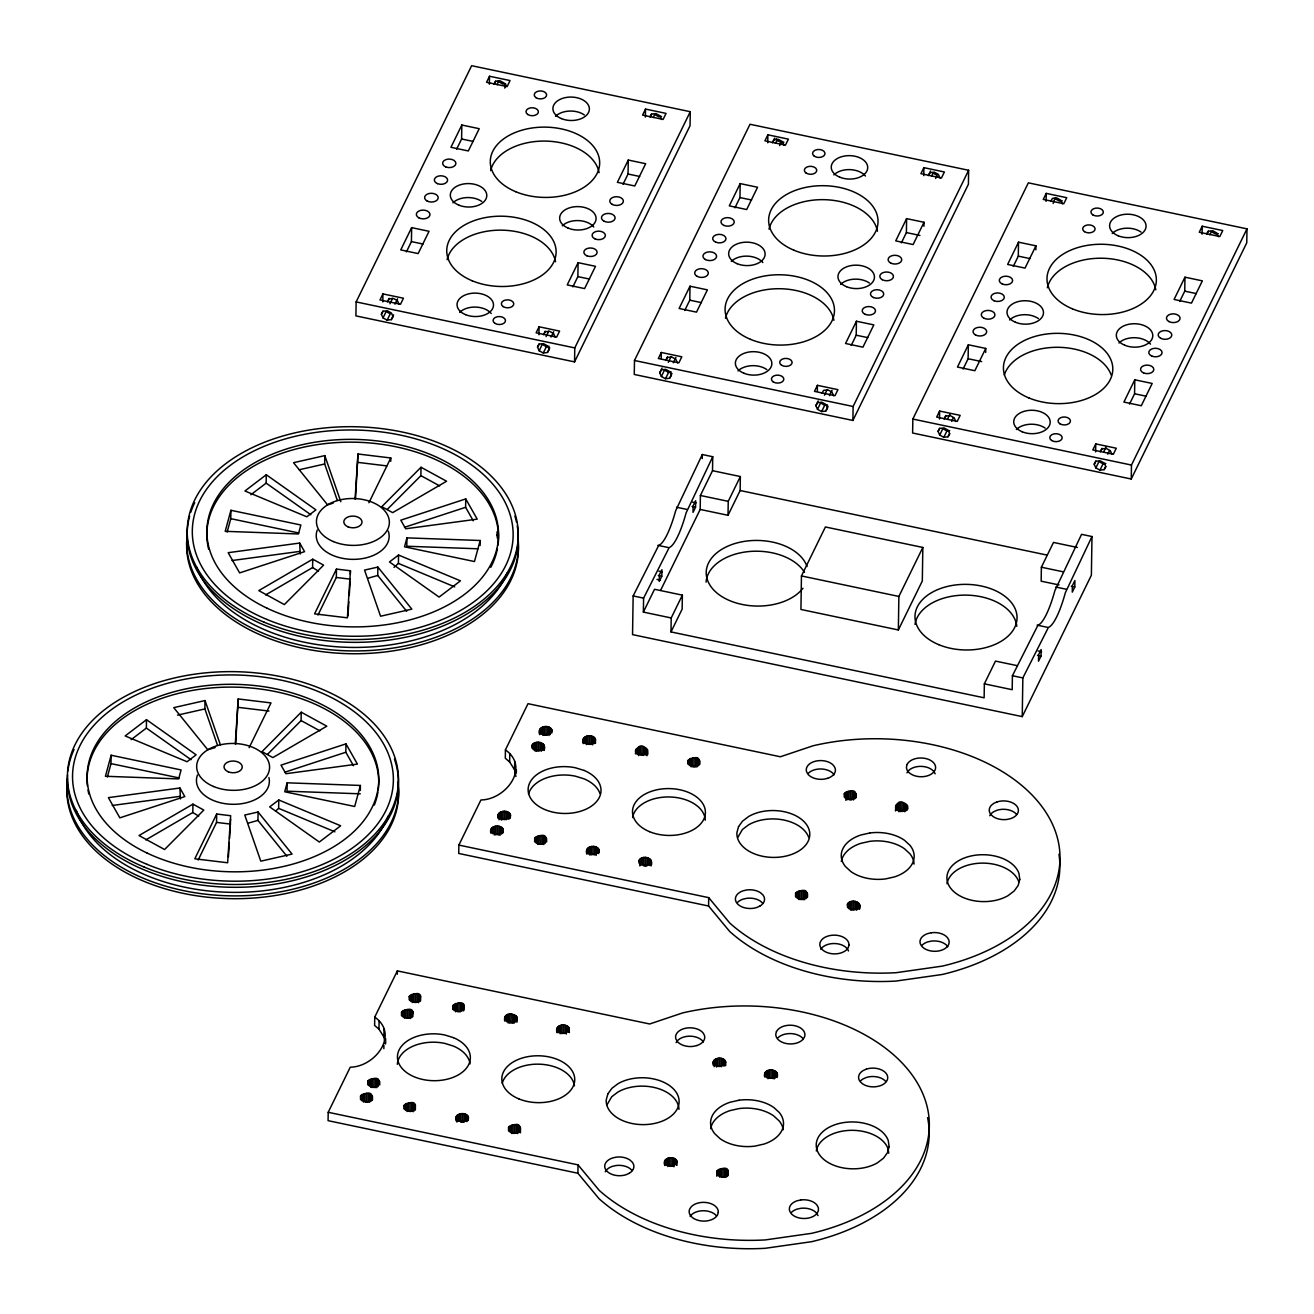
<?xml version="1.0" encoding="UTF-8"?>
<svg xmlns="http://www.w3.org/2000/svg" width="1314" height="1314" viewBox="0 0 1314 1314"><rect width="100%" height="100%" fill="white"/><g stroke="black" fill="none" stroke-linecap="round" stroke-linejoin="round"><path stroke-width="1.5" d="M107.354 777.001L111 763.615L111.132 755.238L181.086 769.955L178.655 778.906L105.416 776.278L111.132 755.238M131.121 739.683L146.363 728.071L146.495 719.694L196.131 754.827L187.048 761.742L125.142 735.939L146.495 719.694M180.445 798.961L179.919 788.006L108.389 797.631L119.853 817.85L184.798 796.596L179.919 788.006M198.71 816.109L192.813 812.512L192.944 804.135L139.005 835.54L164.579 849.517L203.818 810.081L192.944 804.135M217.566 745.449L204.885 708.936L205.017 700.559L173.744 707.638L207.727 749.703L215.168 747.6M198.168 860.013L216.547 822.4L216.679 814.023L230.656 815.715L227.618 862.772L194.8 858.798L216.679 814.023M227.141 532.055L230.788 518.669L230.919 510.292L300.857 525.009L298.426 533.96L225.203 531.332L230.919 510.292M229.589 838.414L230.607 819.065M235.682 744.151L238.195 698.949L271.012 702.924L249.134 747.699M286.895 856.235L257.955 820.396L258.086 812.019L244.765 815.041L260.796 861.163L292.069 854.084L258.086 812.019M250.892 494.737L266.151 483.125L266.282 474.748L315.918 509.881L306.819 516.796L244.93 490.993L266.282 474.748M275.661 811.001L278.634 808.356L278.765 799.98L340.671 825.783L319.318 842.028L269.682 806.895L278.765 799.98M360.315 790.47L360.397 785.443L287.158 782.816L287.027 791.192L360.266 793.82M300.233 554.015L299.691 543.06L228.176 552.685L239.624 572.904L304.569 551.65L299.691 543.06M267.465 754.384L301.103 720.581L301.235 712.204L326.808 726.182L272.869 757.587L261.995 751.641L301.235 712.204M318.497 571.179L312.601 567.566L312.732 559.189L258.792 590.594L284.35 604.571L323.605 565.135L312.732 559.189M337.353 500.503L324.673 463.99L324.804 455.613L293.531 462.692L327.514 504.757L333.083 503.18M317.955 615.067L336.335 577.454L336.466 569.077L350.427 570.769L350.378 574.119M328.204 1112.285L578.029 1164.861L599.102 1190.254A182.301 117.176 0.9 0 0 765.306 1239.923L811.625 1233.337A182.301 117.176 0.9 0 0 917.501 1083.196A182.301 117.176 0.9 0 0 682.459 1012.963L649.691 1023.984L397.337 970.882L374.753 1017.069C399.883 1034.89 374.769 1066.984 350.263 1067.182L328.204 1112.285L328.073 1120.661L577.897 1173.238L598.97 1198.631A182.301 117.176 0.9 0 0 765.175 1248.3L811.494 1241.714A182.301 117.176 0.9 0 0 927.585 1117.672M353.466 765.717L345.828 752.249L345.96 743.872L281.015 765.126L285.894 773.716L357.424 764.091L345.96 743.872M356.143 301.924L355.913 315.886L574.547 361.892L690.064 125.668L690.277 111.706L471.644 65.7L356.143 301.924L574.776 347.914L690.277 111.706M355.47 499.205L357.983 454.003L390.8 457.978L390.751 461.329M360.496 1099.375L360.545 1096.024C381.076 1084.001 368.676 1114.305 360.545 1096.024M361.136 1100.114L361.219 1095.088M362.155 1101.001L362.253 1094.299M363.452 1102.101L363.584 1093.724M365.095 1093.379L364.964 1101.756L368.183 1101.871L368.314 1093.494M366.573 1101.674L366.705 1093.297M367.723 1084.576L367.772 1081.225C388.32 1069.202 375.919 1099.489 367.772 1081.225M368.38 1085.315L368.462 1080.289M369.398 1086.202L369.497 1079.5M406.683 611.289L377.742 575.466L377.874 567.073L364.553 570.095L380.567 616.217L411.857 609.138L377.874 567.073M369.645 1102.315L369.776 1093.938M382.801 301.892L382.932 293.909L403.464 298.229L400.507 304.257L379.992 299.937L382.932 293.909M370.827 1078.909L370.696 1087.286L376.888 1087.516L377.019 1079.139M370.909 1101.313L371.008 1094.611M371.862 1100.508L371.944 1095.482M372.207 1086.941L372.338 1078.564M372.453 1099.802L372.503 1096.451M373.817 1086.875L373.948 1078.498M374.753 1017.069L374.621 1025.446L378.974 1029.174L383.918 1037.025L385.232 1043.727M375.41 1087.056L375.541 1078.679M378.153 1086.514L378.251 1079.812M378.974 1029.174L379.105 1020.797M379.138 1084.017L379.188 1080.666M379.697 1085.003L379.746 1081.652M383.852 1048.687L383.902 1045.336M383.918 1037.025L384.049 1028.648M385.593 1043.71L385.659 1038.684M393.97 567.369L398.421 563.41L398.553 555.034L460.458 580.837L439.09 597.082L389.47 561.949L398.553 555.034M397.288 974.232L397.337 970.882M406.404 251.877L411.43 241.595L411.643 227.634L429.037 231.297L418.148 253.569L400.754 249.906L411.643 227.634M480.103 545.524L480.185 540.497L406.946 537.869L406.814 546.246L478.017 548.792M401.476 1015.541L401.542 1012.191C422.073 1000.168 409.672 1030.472 401.542 1012.191M402.133 1016.28L402.215 1011.254M403.152 1017.167L403.25 1010.466M404.449 1018.268L404.581 1009.875M403.956 1108.802L404.022 1105.452C424.553 1093.429 412.153 1123.716 404.022 1105.452M404.613 1109.542L404.696 1104.516M405.96 1017.923L406.092 1009.546M405.632 1110.429L405.73 1103.727M407.57 1017.841L407.701 1009.464M406.929 1111.513L407.061 1103.136M409.18 999.806L409.229 996.455C429.777 984.432 417.376 1014.72 409.229 996.455M409.163 1018.038L409.311 1009.661M409.837 1000.545L409.919 995.519M408.44 1111.184L408.572 1102.791M410.641 1018.481L410.773 1010.105M410.855 1001.432L410.954 994.731M410.05 1111.102L410.182 1102.725M411.906 1017.479L412.005 1010.778M412.153 1002.516L412.284 994.14M387.252 509.438L420.891 475.652L421.022 467.258L446.579 481.236L392.656 512.641L381.766 506.695L421.022 467.258M412.859 1016.675L412.941 1011.649M411.643 1111.299L411.775 1102.906M413.664 1002.171L413.795 993.795M413.122 1111.743L413.253 1103.366M415.273 1002.089L415.405 993.713M414.386 1110.741L414.485 1104.039M415.339 1109.936L415.421 1104.91M416.867 1002.286L416.998 993.91M418.345 1002.746L418.476 994.37M419.609 1001.744L419.708 995.043M420.562 1000.923L420.644 995.897M456.582 149.27L461.608 138.988L461.822 125.027L479.216 128.69L468.326 150.962L450.932 147.299L461.822 125.027M452.706 1009.119L452.772 1005.768C473.303 993.745 460.902 1024.033 452.772 1005.768M453.363 1009.858L453.445 1004.832M454.381 1010.745L454.48 1004.044M455.679 1011.829L455.81 1003.453M458.865 845.083L708.706 897.643L729.779 923.052A182.301 117.176 0.9 0 0 895.984 972.705L942.302 966.119A182.301 117.176 0.9 0 0 1048.178 815.994A182.301 117.176 0.9 0 0 813.12 745.761L780.368 756.765L528.014 703.68L505.43 749.867C530.56 767.688 505.447 799.766 480.924 799.963L458.865 845.083L458.734 853.459L708.574 906.019L729.648 931.429A182.301 117.176 0.9 0 0 895.852 981.082L942.171 974.495A182.301 117.176 0.9 0 0 1058.953 854.248M457.19 1011.484L457.321 1003.108M456.057 1120.727C453.412 1112.859 467.226 1110.905 468.49 1117.82C467.094 1123.092 456.96 1122.862 456.106 1117.376M473.254 520.771L465.616 507.303L465.747 498.926L400.803 520.18L405.681 528.77L477.212 519.145L465.747 498.926M456.336 1119.692L456.385 1116.342M456.96 1122.107L457.058 1115.405M458.8 1011.402L458.931 1003.025M457.995 1121.318L458.093 1114.617M460.393 1011.599L460.524 1003.223M459.325 1120.743L459.424 1114.042M461.887 1010.384L462.002 1003.682M460.935 1113.697L460.803 1122.074L464.023 1122.189L464.154 1113.812M463.136 1011.057L463.234 1004.356M462.429 1121.992L462.561 1113.615M464.088 1010.236L464.171 1005.21M465.517 1120.957L465.616 1114.256M466.749 1121.63L466.864 1114.929M467.702 1120.826L467.784 1115.8M468.293 1120.136L468.342 1116.785M489.383 84.227L489.514 76.245L510.046 80.565L507.105 86.593L486.574 82.273L489.514 76.245M490.878 833.191C488.233 825.34 502.063 823.369 503.328 830.284C501.915 835.556 491.797 835.343 490.927 829.84M491.157 832.173L491.206 828.822M491.814 832.912L491.896 827.886M492.832 833.799L492.931 827.097M494.146 833.207L494.261 826.506M494.13 834.883L495.641 834.538L495.772 826.161M500.322 835.096L497.25 834.456L497.382 826.079M498.121 818.392C495.477 810.524 509.29 808.57 510.555 815.485C509.159 820.757 499.041 820.527 498.17 815.041M498.4 817.357L498.449 814.007M499.024 819.772L499.139 813.07M498.844 834.653L498.975 826.276M500.059 818.983L500.174 812.282M500.338 833.421L500.453 826.72M501.357 820.084L501.488 811.707M501.587 834.111L501.685 827.409M502.539 833.29L502.621 828.263M502.884 819.739L503.016 811.362M503.131 832.6L503.18 829.249M504.494 819.657L504.625 811.28M505.43 749.867L505.299 758.244L509.651 761.972L514.595 769.807L515.909 776.508M506.087 819.854L506.219 811.477M507.582 818.622L507.68 811.921M504.707 1021.06C502.293 1006.245 529.099 1018.974 510.735 1021.996M505.019 1020.124L505.069 1016.773M505.676 1020.863L505.759 1015.837M508.83 819.295L508.929 812.594M509.651 761.972L509.783 753.595M506.695 1021.75L506.793 1015.049M509.783 818.491L509.865 813.465M510.358 817.784L510.407 814.434M508.124 1014.457L507.992 1022.834L514.185 1023.064L514.316 1014.687M509.504 1022.489L509.635 1014.112M508.502 1130.681L508.551 1127.33C529.099 1115.307 516.698 1145.594 508.551 1127.33M514.595 769.807L514.727 761.43M509.159 1131.42L509.241 1126.394M511.113 1022.423L511.245 1014.03M510.161 1132.307L510.275 1125.605M516.303 773.158L516.369 769.807M512.706 1022.604L512.838 1014.227M511.589 1125.014L511.458 1133.391L516.188 1133.161L516.32 1124.784M512.986 1133.046L513.117 1124.669M515.449 1022.062L515.548 1015.361M514.595 1132.964L514.727 1124.587M516.402 1021.241L516.484 1016.215M516.96 1022.226L517.043 1017.2M517.65 1133.621L517.782 1125.227M518.915 1132.619L519.03 1125.917M519.884 1131.797L519.966 1126.771M520.443 1132.783L520.508 1127.757M532.154 748.339L532.203 744.989C535.636 739.634 546.92 742.443 544.259 749.801M538.937 334.742L539.068 326.775L559.6 331.095L556.643 337.107L536.112 332.787L539.068 326.775M532.811 749.079L532.893 744.036M533.829 749.966L533.927 743.248M535.258 742.673L535.127 751.05L539.84 750.82L539.972 742.443M534.634 841.584L534.683 838.233C555.231 826.21 542.83 856.514 534.683 838.233M535.291 842.323L535.373 837.297M536.638 750.705L536.769 742.328M536.293 843.21L536.408 836.509M538.247 750.623L538.379 742.246M537.722 835.934L537.59 844.311L542.321 844.081L542.452 835.704M539.726 734.657C535.882 726.264 550.484 723.308 552.011 730.715C550.615 735.988 540.497 735.758 539.627 730.256M539.824 734.263L539.906 729.237M540.514 733.327L540.58 728.301M539.118 843.966L539.249 835.589M541.319 751.263L541.45 742.886M541.516 734.214L541.631 727.513M540.727 843.884L540.859 835.507M542.583 750.278L542.682 743.576M542.945 726.921L542.813 735.298L547.544 735.084L547.675 726.691M543.536 749.456L543.618 744.43M544.095 750.442L544.177 745.416M544.341 734.969L544.472 726.576M543.782 844.524L543.914 836.147M545.951 734.887L546.082 726.511M545.064 843.539L545.162 836.837M546.049 841.042L546.098 837.691M546.591 842.028L546.657 838.677M549.006 735.528L549.137 727.151M550.27 734.526L550.385 727.825M551.256 732.046L551.305 728.695M551.814 733.015L551.864 729.664M556.922 1032.131C554.278 1024.263 568.091 1022.308 569.356 1029.223C567.96 1034.496 557.826 1034.266 556.972 1028.78M557.169 1032.771L557.251 1027.745M557.842 1031.835L557.924 1026.809M558.861 1032.722L558.959 1026.02M560.158 1033.822L560.29 1025.446M561.801 1025.101L561.669 1033.477L563.295 1033.395L563.427 1025.019M574.547 361.892L574.776 347.914M564.889 1033.592L565.02 1025.216M572.838 286.895L577.864 276.63L578.094 262.669L595.488 266.315L584.599 288.587L567.205 284.924L578.094 262.669M566.35 1034.036L566.482 1025.659M567.648 1031.359L567.73 1026.333M568.568 1032.229L568.65 1027.203M569.307 1032.574L569.208 1028.172M583.104 742.919C580.459 735.068 594.273 733.113 595.538 740.012C594.142 745.301 584.024 745.071 583.153 739.568M583.367 743.576L583.432 738.55M584.04 742.64L584.122 737.614M577.897 1173.238L578.029 1164.861M585.058 743.527L585.157 736.826M586.34 744.611L586.471 736.234M587.999 735.889L587.867 744.266L591.07 744.381L591.201 736.004M586.717 853.509C584.073 845.658 597.903 843.687 599.168 850.601C597.755 855.874 587.637 855.66 586.783 850.158M586.98 854.166L587.062 849.14M587.654 853.229L587.736 848.203M589.477 744.2L589.608 735.824M588.672 854.116L588.771 847.415M589.97 855.2L590.101 846.824M592.532 744.841L592.68 736.464M591.481 854.856L591.612 846.479M593.813 743.839L593.912 737.138M593.09 854.773L593.222 846.397M594.766 743.034L594.848 737.992M595.488 743.363L595.406 738.977M594.684 854.971L594.815 846.594M596.162 855.43L596.293 847.037M597.443 852.753L597.525 847.727M598.379 853.607L598.461 848.581M598.97 852.917L599.02 849.567M623.017 184.288L628.043 174.023L628.273 160.045L645.667 163.708L634.777 185.98L617.383 182.317L628.273 160.045M634.481 360.479L634.268 374.457L852.901 420.447L968.418 184.239L968.632 170.278L749.998 124.272L634.481 360.479L853.115 406.486L968.632 170.278M660.597 590.38L700.181 509.438L700.395 495.477L712.517 470.691L712.746 456.73L702.3 454.529L675.659 510.752A51.049 11.3 -78.1 0 1 658.708 545.392L633.151 595.932L632.543 634.613L1022.243 716.623L1091.376 575.22L1091.983 536.539L1081.553 534.338L1054.912 590.561A51.049 11.3 -78.1 0 1 1037.961 625.201L1012.404 675.741L1012.191 689.702L984.35 683.838L984.137 697.8L670.994 631.919L671.208 617.958L682.36 595.143L654.52 589.28L643.367 612.094L671.208 617.958M635.368 753.842C640.591 731.619 659.299 764.732 635.549 751.542L635.434 750.491M645.388 117.061L645.519 109.078L666.05 113.398L663.11 119.426L642.579 115.106L645.519 109.078M635.697 752.906L635.746 749.555M636.354 753.645L636.436 748.619M637.356 754.532L637.471 747.83M638.653 755.632L638.785 747.239M640.181 755.287L640.312 746.91M639.179 863.462L639.228 860.112C643.236 854.248 654.586 858.354 651.005 865.959M643.367 612.094L643.597 598.133L669.154 547.593A51.049 11.3 -78.1 0 0 686.089 512.953L712.746 456.73M639.803 865.877L639.902 859.175M641.79 755.205L641.922 746.828M640.838 865.088L640.936 858.387M643.384 755.402L643.515 747.025M642.168 864.497L642.267 857.796M644.878 754.17L644.977 747.469M643.778 857.451L643.646 865.827L646.866 865.942L646.997 857.566M646.127 754.844L646.225 748.142M645.273 865.762L645.404 857.385M647.046 755.714L647.161 749.013M647.802 754.384L647.703 749.982M648.36 864.727L648.459 858.026M649.592 865.4L649.707 858.699M650.545 864.579L650.627 859.553M661.188 358.476L661.287 352.481L681.802 356.8L678.862 362.828L658.33 358.508L661.287 352.481M664.588 1164.861C661.944 1157.01 675.757 1155.055 677.022 1161.954C675.626 1167.226 665.508 1167.013 664.638 1161.51M664.835 1165.518L664.917 1160.492M665.525 1164.582L665.607 1159.556M666.527 1165.469L666.641 1158.767M667.824 1166.553L667.955 1158.176M669.483 1157.831L669.352 1166.208L670.961 1166.142L671.093 1157.749M672.554 1166.323L672.686 1157.946M682.36 595.143L682.147 609.105L670.994 631.919M674.016 1166.783L674.148 1158.406M675.314 1164.105L675.396 1159.079M684.758 310.449L689.784 300.167L689.998 286.206L707.392 289.868L696.502 312.141L679.108 308.478L689.998 286.206M676.25 1164.96L676.332 1159.934M676.973 1165.304L676.874 1160.919M687.863 763.894L687.912 760.543C708.46 748.504 696.059 778.808 687.912 760.543M688.52 764.633L688.602 759.607M689.538 765.52L689.636 758.819M690.967 758.227L690.836 766.604L697.028 766.818L697.159 758.441M692.347 766.259L692.478 757.882M693.956 766.177L694.088 757.8M695.549 766.374L695.681 757.997M702.234 458.602L702.3 454.529M698.292 765.832L698.391 759.131M699.245 765.011L699.327 759.985M699.836 764.321L699.886 760.97M708.574 906.019L708.706 897.643M713.288 1065.293C710.644 1057.441 724.457 1055.471 725.722 1062.385C724.326 1067.658 714.192 1067.444 713.338 1061.942M713.568 1064.274L713.617 1060.924M714.192 1066.689L714.29 1059.971M715.227 1065.9L715.325 1059.183M716.524 1066.984L716.656 1058.608M718.035 1066.639L718.167 1058.263M716.787 1176.194L716.869 1171.168C737.417 1159.129 725.016 1189.433 716.869 1171.168M717.477 1175.242L717.559 1170.216M700.181 509.438L728.022 515.302L728.235 501.34L740.357 476.555L712.517 470.691M719.661 1066.557L719.793 1058.181M718.479 1176.129L718.594 1169.427M721.255 1066.754L721.386 1058.378M719.776 1177.229L719.908 1168.852M722.749 1065.523L722.848 1058.821M721.304 1176.884L721.435 1168.507M723.981 1066.212L724.096 1059.511M722.914 1176.802L723.045 1168.425M724.934 1065.391L725.016 1060.365M725.673 1065.736L725.574 1061.351M724.507 1176.999L724.638 1168.622M734.937 207.842L739.946 197.56L740.176 183.599L757.57 187.261L746.681 209.534L729.286 205.871L740.176 183.599M725.969 1177.443L726.1 1169.066M727.25 1176.457L727.348 1169.756M728.202 1175.636L728.284 1170.61M728.022 515.302L740.143 490.516L740.357 476.555M767.737 142.799L767.869 134.816L788.4 139.136L785.443 145.164L764.912 140.844L767.869 134.816M764.715 1077.037C761.857 1067.313 780.549 1067.888 777.1 1077.48M764.978 1076.018L765.044 1072.667M765.635 1076.757L765.717 1071.731M766.653 1077.644L766.752 1070.943M767.951 1078.728L768.082 1070.352M769.462 1078.383L769.593 1070.007M771.072 1078.318L771.203 1069.925M772.665 1078.498L772.796 1070.122M774.143 1078.958L774.274 1070.582M775.408 1077.956L775.506 1071.255M776.36 1077.135L776.443 1072.109M776.952 1076.445L777.001 1073.095M795.545 896.624L795.594 893.274C816.109 881.234 803.757 911.555 795.594 893.274M796.185 897.363L796.268 892.337M801.458 575.943L800.932 609.466L898.349 629.964L922.313 580.969L922.839 547.462L825.406 526.963L801.458 575.943L898.875 596.441L922.839 547.462M797.204 898.25L797.302 891.549M798.633 890.958L798.501 899.351L804.694 899.564L804.825 891.188M800.012 899.006L800.144 890.629M801.639 898.924L801.77 890.547M803.232 899.121L803.363 890.744M805.958 898.562L806.073 891.861M806.911 897.758L806.993 892.732M807.502 897.051L807.552 893.701M817.324 391.326L817.407 385.331L837.938 389.65L834.998 395.678L814.466 391.358L817.407 385.331M844.229 797.056L844.278 793.705C864.875 781.715 852.343 811.921 844.278 793.705M844.886 797.795L844.968 792.769M845.871 800.357L846.002 791.981M852.901 420.447L853.115 406.486M847.202 799.766L847.333 791.389M848.844 791.044L848.713 799.421L851.915 799.536L852.047 791.159M851.193 345.467L856.219 335.201L856.432 321.24L873.826 324.887L862.937 347.159L845.543 343.496L856.432 321.24M847.497 907.301L847.546 903.95C850.979 898.595 862.263 901.42 859.602 908.762M848.154 908.04L848.22 903.014M850.322 799.339L850.454 790.962M849.156 908.927L849.255 902.225M850.585 901.634L850.454 910.011L855.184 909.781L855.315 901.404M853.394 799.996L853.525 791.619M851.981 909.666L852.113 901.289M854.658 798.994L854.757 792.293M853.591 909.584L853.722 901.207M855.611 798.173L855.693 793.147M856.202 797.483L856.252 794.132M856.646 910.241L856.777 901.864M857.911 909.239L858.026 902.537M858.88 908.417L858.945 903.391M859.422 909.403L859.504 904.377M895.524 810.869C897.38 786.758 921.41 820.051 895.573 807.519M898.349 629.964L898.875 596.441M895.639 810.475L895.705 805.449M896.312 809.539L896.394 804.513M897.331 810.426L897.429 803.725M901.371 242.86L906.397 232.578L906.611 218.617L924.005 222.28L923.956 226.271M898.76 803.133L898.628 811.526L903.342 811.296L903.474 802.92M900.139 811.181L900.271 802.788M901.749 811.099L901.88 802.723M904.82 811.74L904.952 803.363M906.085 810.738L906.184 804.037M912.836 419.051L912.622 433.012L1131.239 479.019L1246.756 242.811L1246.986 228.85L1028.353 182.843L912.836 419.051L1131.469 465.057L1246.986 228.85M907.038 809.933L907.12 804.907M907.613 809.227L907.678 805.876M923.742 175.633L923.873 167.65L944.388 171.97L941.448 177.998L920.917 173.678L923.873 167.65M939.51 419.035L939.625 411.052L960.156 415.372L957.216 421.4L936.685 417.08L939.625 411.052M963.096 369.02L968.122 358.738L968.352 344.777L985.746 348.44L985.681 352.431M1013.275 266.413L1018.301 256.131L1018.514 242.17L1035.925 245.833L1035.859 249.824M1022.243 716.623L1022.85 677.925L1048.408 627.402A51.049 11.3 -78.1 0 0 1065.342 592.762L1091.983 536.539M1046.092 201.37L1046.207 193.388L1066.738 197.708L1063.798 203.736L1043.267 199.416L1046.207 193.388M1077.349 547.462L1053.499 542.436L1041.378 567.221L1041.164 581.182L1059.051 584.944M1095.63 451.885L1095.761 443.902L1116.292 448.222L1113.352 454.25L1092.821 449.93L1095.761 443.902M1131.239 479.019L1131.469 465.057M1129.547 404.039L1134.573 393.773L1134.787 379.795L1152.181 383.458L1141.291 405.73L1123.897 402.068L1134.787 379.795M1179.726 301.432L1184.752 291.15L1184.965 277.188L1202.359 280.851L1191.469 303.123L1174.075 299.461L1184.965 277.188M1202.096 234.204L1202.211 226.222L1222.743 230.541L1219.803 236.553L1199.271 232.233L1202.211 226.222M235.288 743.954L238.195 698.949M228.406 856.827L229.326 842.504M350.427 570.769L347.389 617.826L314.572 613.852L336.466 569.077M355.076 499.008L357.983 454.003M347.931 615.97L348.851 601.664M349.245 595.521L350.165 581.199M661.78 576.222L661.895 569.75L659.365 574.908L659.267 581.396L661.78 576.222L658.314 575.499M695.549 507.188L695.648 500.716L693.119 505.874L693.02 512.361L695.549 507.188L692.067 506.465M1041.033 656.031L1041.131 649.543L1038.618 654.717L1038.52 661.188L1041.033 656.031L1037.551 655.292M1074.786 586.997L1074.901 580.525L1072.372 585.683L1072.273 592.154L1074.786 586.997L1071.321 586.258M287.158 782.816L284.727 791.767L354.681 806.484L360.397 785.443M406.946 537.869L404.515 546.821L474.469 561.538L480.185 540.497M532.203 744.989C530.955 751.296 543.06 752.15 544.308 746.451M639.228 860.112C638.078 866.09 648.558 867.059 651.054 862.608M607.068 1104.696L611.733 1096.73L617.843 1092.098A36.464 23.438 0.9 0 1 656.786 1088.123A36.464 23.438 0.9 0 1 678.977 1109.344M737.745 837.494L742.41 829.512L748.52 824.88A36.464 23.438 0.9 0 1 808.783 837.56M777.149 1074.129C775.753 1079.418 765.619 1079.188 764.764 1073.686M847.546 903.95C846.282 910.257 858.403 911.111 859.652 905.412M381.372 314.227L383.13 311.27L387.285 310.761L391.391 313.011L393.05 316.69L391.293 319.647L387.137 320.156L383.031 317.906L381.372 314.227L382.916 311.057M389.158 298.294L387.416 301.859L389.174 298.902L393.329 298.409L397.452 300.643L399.111 304.322M495.509 81.123L493.998 84.195L495.756 81.238L499.911 80.745L504.034 82.979L505.693 86.658M383.031 317.906L386.135 311.566L390.242 313.8L387.137 320.156M389.946 303.748L392.574 298.393M497.168 84.802L498.351 81.025M394.939 304.207L397.551 298.853M391.293 319.647L393.625 314.884M504.675 88.071L506.186 84.999M368.906 502.753L390.8 457.978M537.508 347.077L539.266 344.12L543.421 343.627L547.527 345.861L549.186 349.54L547.429 352.497L543.273 353.006L539.167 350.756L537.508 347.077L539.052 343.907M545.294 331.144L543.553 334.709L545.31 331.752L549.466 331.259L553.572 333.493L555.231 337.172M651.514 113.94L650.003 117.028L651.76 114.072L655.916 113.562L660.039 115.813L661.698 119.492M539.167 350.756L542.255 344.416L546.378 346.666L549.137 346.321M546.082 336.614L548.71 331.243M653.173 117.619L654.668 114.548L658.79 116.782L661.55 116.453M543.273 353.006L546.378 346.666M551.059 337.057L553.687 331.703M547.429 352.497L549.761 347.734M659.71 372.798L661.484 369.842L665.64 369.333L669.746 371.583L671.405 375.262L669.647 378.218L665.492 378.728L661.369 376.477L659.71 372.798L662.042 368.035M667.512 356.866L665.771 360.43L667.528 357.474L671.684 356.965L675.79 359.215L677.449 362.894M774.603 138.151L772.353 142.766L774.11 139.81L778.266 139.317L782.372 141.551L784.031 145.23M661.369 376.477L664.473 370.137L668.596 372.371L671.355 372.043M668.3 362.319L670.912 356.965M775.506 143.374L777.017 140.286L776.278 138.627M665.492 378.728L668.596 372.371M673.277 362.779L675.905 357.424M779.629 145.608L781.124 142.536L783.9 142.191M669.647 378.218L671.963 373.455M906.611 218.617L895.721 240.889L913.115 244.552L924.005 222.28M815.846 405.648L817.62 402.692L821.776 402.199L825.882 404.433L827.541 408.112L825.767 411.068L821.628 411.578L817.505 409.327L815.846 405.648L818.179 400.901M930.608 170.984L928.357 175.6L930.115 172.643L934.27 172.134L938.377 174.384L940.036 178.063M817.505 409.327L820.609 402.987L824.716 405.238L827.492 404.893M824.436 395.185L827.048 389.815M931.511 176.191L933.022 173.12L937.128 175.353L935.634 178.441M821.628 411.578L824.716 405.238M829.413 395.629L832.041 390.274M825.767 411.068L828.099 406.305M968.352 344.777L957.463 367.049L974.857 370.712L985.746 348.44M1018.514 242.17L1007.641 264.442L1025.035 268.105L1035.925 245.833M938.065 431.37L939.822 428.413L943.978 427.904L948.1 430.154L949.759 433.834L947.985 436.79L943.83 437.299L939.724 435.049L938.065 431.37L939.609 428.2M945.866 415.438L944.109 419.002L945.883 416.045L950.038 415.536L954.145 417.786L955.804 421.466M939.724 435.049L942.828 428.709L946.934 430.943L949.71 430.614M947.525 419.1L950.137 413.746M1053.105 203.473L1055.06 198.168M943.83 437.299L946.934 430.943M951.632 421.351L953.373 417.77M947.985 436.79L949.546 433.62M984.35 683.838L995.486 661.09L1017.348 665.689M1094.201 464.22L1095.958 461.263L1100.114 460.754L1104.22 463.004L1105.895 466.684L1104.121 469.64L1099.966 470.149L1095.86 467.899L1094.201 464.22L1095.745 461.05M1101.986 448.288L1100.245 451.852L1102.003 448.895L1106.158 448.403L1110.281 450.636L1111.94 454.316M1208.207 231.083L1206.695 234.171L1208.469 231.215L1212.625 230.706L1216.731 232.956L1218.39 236.635M1095.86 467.899L1098.964 461.559L1103.07 463.793L1105.846 463.464M1103.645 451.967L1106.273 446.596M1209.866 234.763L1211.377 231.691L1215.483 233.925L1218.259 233.596M1099.966 470.149L1103.07 463.793M1107.768 454.201L1109.509 450.636M1104.121 469.64L1105.682 466.47M821.891 393.28L823.664 390.324L827.82 389.831L831.926 392.065L833.585 395.744M1050.691 201.338L1052.465 198.381L1056.62 197.872L1060.726 200.122L1062.385 203.801M820.823 949.316L821.956 947.755A14.585 9.379 0.9 0 1 836.772 943.682A14.585 9.379 0.9 0 1 848.499 950.975M690.146 1216.518L691.279 1214.974A14.585 9.379 0.9 0 1 716.508 1215.877M265.625 594.93L312.601 567.566M145.838 839.876L192.813 812.512M404.498 527.308L465.616 507.303M284.711 772.238L345.828 752.249M368.446 578.078L377.742 575.466M248.658 823.024L257.955 820.396M299.264 469.739L324.673 463.99M177.521 715.128L204.885 708.936M232.02 560.536L299.559 551.437M112.232 805.482L179.788 796.383M505.545 83.62L502.786 83.965L498.663 81.714M1062.254 200.763L1059.478 201.108L1055.372 198.857M495.641 834.538L497.25 834.456M641.314 754.745L643.022 754.712M512.345 1021.914L507.582 1021.29L504.757 1017.709M350.296 579.162L336.335 577.454M230.525 824.092L216.547 822.4M357.851 462.38L386.809 465.895M238.064 707.326L268.959 711.071M461.608 138.988L473.204 141.436M628.043 174.023L639.639 176.454M739.946 197.56L751.559 200.007M906.397 232.578L919.931 235.436M1018.301 256.131L1029.897 258.579M1184.752 291.15L1196.348 293.597M411.43 241.595L423.026 244.043M577.864 276.63L589.46 279.061M689.784 300.167L701.38 302.614M856.219 335.201L867.815 337.632M968.122 358.738L981.657 361.596M1134.573 393.773L1146.169 396.204M740.143 490.516L1047.258 555.132M700.395 495.477L728.235 501.34M1041.378 567.221L1063.256 571.82M692.642 502.162L696.124 502.884M676.529 507.237L686.976 509.421M1055.783 587.029L1066.229 589.23M657.887 545.343L668.333 547.544M1037.14 625.152L1047.586 627.353M658.889 571.179L662.355 571.918M1038.126 650.988L1041.608 651.711M657.016 579.408L660.499 580.147M633.151 595.932L643.597 598.133M1012.404 675.741L1022.85 677.925M230.788 518.669L298.738 532.975M111 763.615L178.95 777.904M398.421 563.41L454.693 586.865M278.634 808.356L334.906 831.811M777.017 140.286L781.124 142.536M420.891 475.652L439.632 485.884M301.103 720.581L319.86 730.83M266.151 483.125L310.827 514.743M146.363 728.071L191.039 759.689M762.761 903.276L760.576 901.256A14.585 9.379 0.9 0 0 746.664 898.333L743.083 899.137A14.585 9.379 0.9 0 0 737.532 902.373M632.1 1170.495L629.899 1168.475A14.585 9.379 0.9 0 0 615.987 1165.534L612.406 1166.356A14.585 9.379 0.9 0 0 605.261 1171.792M947.755 946.77L947.361 946.08A14.585 9.379 0.9 0 0 931.265 941.12L927.684 941.924A14.585 9.379 0.9 0 0 922.132 945.16M834.029 774.8L833.634 774.11A14.585 9.379 0.9 0 0 808.406 773.207M817.998 1215.598L816.7 1213.282A14.585 9.379 0.9 0 0 800.587 1208.338L797.007 1209.143A14.585 9.379 0.9 0 0 791.455 1212.379M703.351 1042.002L702.957 1041.329A14.585 9.379 0.9 0 0 688.75 1036.204A14.585 9.379 0.9 0 0 676.119 1042.626M324.804 455.613L340.819 501.734M205.017 700.559L220.374 744.759M888.724 1153.232L888.133 1148.962A36.464 23.438 0.9 0 0 850.486 1130.336A36.464 23.438 0.9 0 0 816.306 1150.933M459.654 312.387A18.232 11.711 0.9 0 1 491.206 313.504M447.105 259.696A54.695 35.149 0.9 0 1 502.047 230.164A54.695 35.149 0.9 0 1 555.526 261.749M452.936 202.849A18.232 11.711 0.9 0 1 481.745 201.453M490.664 170.623A54.695 35.149 0.9 0 1 545.606 141.091A54.695 35.149 0.9 0 1 599.085 172.676M555.526 116.338A18.232 11.711 0.9 0 1 584.336 114.942M562.261 225.86A18.232 11.711 0.9 0 1 593.797 226.993M738.008 370.942A18.232 11.711 0.9 0 1 766.818 369.562M725.459 318.267A54.695 35.149 0.9 0 1 780.385 288.735A54.695 35.149 0.9 0 1 833.881 320.32M731.29 261.42A18.232 11.711 0.9 0 1 762.826 262.554M769.019 229.194A54.695 35.149 0.9 0 1 823.944 199.662A54.695 35.149 0.9 0 1 877.44 231.248M833.881 174.91A18.232 11.711 0.9 0 1 865.433 176.043M840.599 284.432A18.232 11.711 0.9 0 1 869.408 283.036M1016.363 429.514A18.232 11.711 0.9 0 1 1045.172 428.118M1004.307 375.016A54.695 35.149 0.9 0 1 1057.327 347.29A54.695 35.149 0.9 0 1 1111.283 375.262M1009.628 319.992A18.232 11.711 0.9 0 1 1038.438 318.596M1047.357 287.766A54.695 35.149 0.9 0 1 1102.298 258.234A54.695 35.149 0.9 0 1 1155.794 289.819M1112.235 233.481A18.232 11.711 0.9 0 1 1141.045 232.085M1118.953 343.003A18.232 11.711 0.9 0 1 1150.506 344.137M777.904 1037.814A14.585 9.379 0.9 0 1 803.15 1038.733M710.66 1128.71A36.464 23.438 0.9 0 1 730.009 1110.609L738.944 1108.589A36.464 23.438 0.9 0 1 773.732 1115.915L779.218 1120.957A36.464 23.438 0.9 0 1 783.226 1129.777M397.337 1064.324A36.464 23.438 0.9 0 1 444.658 1043.365L453.297 1046.026A36.464 23.438 0.9 0 1 470.084 1063.88M502.227 1083.245A36.464 23.438 0.9 0 1 539.66 1064.192A36.464 23.438 0.9 0 1 574.464 1085.84M860.703 1080.749A14.585 9.379 0.9 0 1 863.134 1078.893L866.255 1077.513A14.585 9.379 0.9 0 1 885.932 1081.652M398.093 781.961A165.893 106.631 0.9 0 1 232.545 895.885A165.893 106.631 0.9 0 1 67.49 778.627M394.446 759.098A165.548 106.418 0.9 0 1 247.689 886.999A165.548 106.418 0.9 0 1 67.507 774.915M67.885 770.973A165.548 106.418 0.9 0 1 74.044 749.489M388.303 815.928A160.423 103.116 0.9 0 1 230.591 892.337A160.423 103.116 0.9 0 1 76.228 810.327M268.927 777.576A36.464 23.438 0.9 0 1 231.395 804.267A36.464 23.438 0.9 0 1 197.478 774.997M377.923 792.079A145.838 93.737 0.9 0 1 374.326 805.055M88.843 794.116A145.838 93.737 0.9 0 1 88.005 790.075M87.43 786.002A145.838 93.737 0.9 0 1 233.991 687.123A145.838 93.737 0.9 0 1 378.218 790.059M398.043 784.754A165.893 106.631 0.9 0 1 232.512 898.677A165.893 106.631 0.9 0 1 67.457 781.419M802.969 588.261A51.049 32.817 0.9 0 1 722.174 596.77A51.049 32.817 0.9 0 1 732.013 544.489A51.049 32.817 0.9 0 1 807.042 566.548M915.02 624.396A51.049 32.817 0.9 0 1 966.611 595.127A51.049 32.817 0.9 0 1 1016.773 626.335M706.078 582.184A51.049 32.817 0.9 0 1 748.537 551.584A51.049 32.817 0.9 0 1 804.513 572.346M517.88 537.015A165.893 106.631 0.9 0 1 353.893 650.939A165.893 106.631 0.9 0 1 187.048 535.669M517.256 525.945A165.548 106.418 0.9 0 1 347.372 642.234A165.548 106.418 0.9 0 1 189.61 516.156M190.793 512.23A165.548 106.418 0.9 0 1 194.702 502.671M514.874 516.09A165.548 106.418 0.9 0 1 516.468 521.97M507.319 572.838A160.423 103.116 0.9 0 1 350.263 647.391A160.423 103.116 0.9 0 1 196.657 567.122M388.271 531.119A36.464 23.438 0.9 0 1 352.366 559.353A36.464 23.438 0.9 0 1 317.265 530.051M497.365 548.989A145.838 93.737 0.9 0 1 490.779 567.336M208.63 549.17A145.838 93.737 0.9 0 1 347.422 442.177A145.838 93.737 0.9 0 1 498.006 545.129M517.831 539.808A165.893 106.631 0.9 0 1 352.283 653.731A165.893 106.631 0.9 0 1 187.229 536.473M496.856 532.055A145.838 93.737 0.9 0 1 497.579 535.8M496.807 534.847A145.838 93.737 0.9 0 1 497.546 538.592M906.972 772.813A14.585 9.379 0.9 0 1 921.508 766.374A14.585 9.379 0.9 0 1 935.125 773.831M841.338 861.491A36.464 23.438 0.9 0 1 860.67 843.391L869.622 841.371A36.464 23.438 0.9 0 1 904.41 848.696L909.879 853.755A36.464 23.438 0.9 0 1 914.035 864.103M528.524 794.083A36.464 23.438 0.9 0 1 575.335 776.163L583.958 778.808A36.464 23.438 0.9 0 1 600.022 793.64M632.576 817.554A36.464 23.438 0.9 0 1 670.337 796.99A36.464 23.438 0.9 0 1 705.273 820.166M946.983 883.714A36.464 23.438 0.9 0 1 981.164 863.134A36.464 23.438 0.9 0 1 1018.81 881.76M989.771 815.731A14.585 9.379 0.9 0 1 993.811 811.674L996.915 810.295A14.585 9.379 0.9 0 1 1016.609 814.434M607.873 1093.872L606.23 1099.884A36.464 23.438 0.9 0 0 650.627 1124.127A36.464 23.438 0.9 0 0 674.969 1090.62A36.464 23.438 0.9 0 0 617.974 1083.721L611.864 1088.353L607.873 1093.872M738.534 826.654L736.908 832.665A36.464 23.438 0.9 0 0 781.304 856.925A36.464 23.438 0.9 0 0 805.63 823.402A36.464 23.438 0.9 0 0 748.652 816.503L742.541 821.135L738.534 826.654M718.298 1212.247L717.641 1214.662A14.585 9.379 0.9 0 1 699.377 1220.64A14.585 9.379 0.9 0 1 689.801 1208.798L691.41 1206.597A14.585 9.379 0.9 0 1 708.082 1202.819A14.585 9.379 0.9 0 1 718.298 1212.247M776.443 1031.654L775.786 1034.052A14.585 9.379 0.9 0 0 786.002 1043.48A14.585 9.379 0.9 0 0 802.673 1039.703L804.267 1037.502A14.585 9.379 0.9 0 0 794.707 1025.676A14.585 9.379 0.9 0 0 776.443 1031.654M848.959 945.045L848.318 947.443A14.585 9.379 0.9 0 1 830.037 953.422A14.585 9.379 0.9 0 1 820.478 941.596L822.088 939.379A14.585 9.379 0.9 0 1 838.759 935.617A14.585 9.379 0.9 0 1 848.959 945.045M907.103 764.436L906.463 766.834A14.585 9.379 0.9 0 0 916.679 776.278A14.585 9.379 0.9 0 0 933.351 772.501L934.944 770.3A14.585 9.379 0.9 0 0 925.385 758.457A14.585 9.379 0.9 0 0 907.103 764.436M889.118 1146.695L887.476 1152.707L883.468 1158.225L877.374 1162.857A36.464 23.438 0.9 0 1 821.973 1157.733A36.464 23.438 0.9 0 1 838.661 1123.618A36.464 23.438 0.9 0 1 888.264 1140.585L889.118 1146.695M1019.779 879.477L1018.153 885.488L1014.145 891.007L1008.052 895.639A36.464 23.438 0.9 0 1 952.65 890.514A36.464 23.438 0.9 0 1 969.338 856.399A36.464 23.438 0.9 0 1 1018.941 873.383L1019.779 879.477M759.853 906.118L756.733 907.498A14.585 9.379 0.9 0 1 737.055 903.359A14.585 9.379 0.9 0 1 743.215 890.761L746.795 889.956A14.585 9.379 0.9 0 1 760.707 892.879L762.892 894.9A14.585 9.379 0.9 0 1 759.853 906.118M997.047 801.918L993.942 803.297A14.585 9.379 0.9 0 0 990.887 814.516L993.088 816.536A14.585 9.379 0.9 0 0 1007 819.46L1010.581 818.655A14.585 9.379 0.9 0 0 1016.74 806.057A14.585 9.379 0.9 0 0 997.047 801.918M629.176 1173.336L626.072 1174.716A14.585 9.379 0.9 0 1 606.378 1170.577A14.585 9.379 0.9 0 1 612.538 1157.979L616.118 1157.158A14.585 9.379 0.9 0 1 630.03 1160.098L632.231 1162.118A14.585 9.379 0.9 0 1 629.176 1173.336M866.386 1069.12L863.265 1070.499A14.585 9.379 0.9 0 0 860.227 1081.718L862.411 1083.738A14.585 9.379 0.9 0 0 876.323 1086.678L879.904 1085.873A14.585 9.379 0.9 0 0 886.063 1073.275A14.585 9.379 0.9 0 0 866.386 1069.12M827.606 778.331L824.026 779.136A14.585 9.379 0.9 0 1 807.929 774.192L806.615 771.876A14.585 9.379 0.9 0 1 815.83 761.102A14.585 9.379 0.9 0 1 833.766 765.734L835.08 768.033A14.585 9.379 0.9 0 1 827.606 778.331M869.753 832.994L860.818 835.014A36.464 23.438 0.9 0 0 845.411 866.517L850.881 871.56A36.464 23.438 0.9 0 0 885.685 878.885L894.62 876.865A36.464 23.438 0.9 0 0 910.011 845.378L904.541 840.319A36.464 23.438 0.9 0 0 869.753 832.994M931.396 932.743L927.815 933.548A14.585 9.379 0.9 0 0 920.342 943.846L921.656 946.146A14.585 9.379 0.9 0 0 939.592 950.778A14.585 9.379 0.9 0 0 948.807 940.003L947.493 937.703A14.585 9.379 0.9 0 0 931.396 932.743M696.929 1045.533L693.365 1046.355A14.585 9.379 0.9 0 1 677.252 1041.394L675.938 1039.095A14.585 9.379 0.9 0 1 685.152 1028.32A14.585 9.379 0.9 0 1 703.089 1032.935L704.403 1035.251A14.585 9.379 0.9 0 1 696.929 1045.533M739.076 1100.212L730.141 1102.232A36.464 23.438 0.9 0 0 714.734 1133.719L720.22 1138.778A36.464 23.438 0.9 0 0 755.008 1146.104L763.943 1144.083A36.464 23.438 0.9 0 0 779.35 1112.58L773.864 1107.538A36.464 23.438 0.9 0 0 739.076 1100.212M800.719 1199.961L797.138 1200.766A14.585 9.379 0.9 0 0 789.681 1211.048L790.979 1213.364A14.585 9.379 0.9 0 0 808.915 1217.979A14.585 9.379 0.9 0 0 818.129 1207.221L816.832 1204.905A14.585 9.379 0.9 0 0 800.719 1199.961M584.089 770.431L575.466 767.787A36.464 23.438 0.9 0 0 528.442 792.818A36.464 23.438 0.9 0 0 584.221 809.966A36.464 23.438 0.9 0 0 584.089 770.431M453.429 1037.649L444.789 1034.989A36.464 23.438 0.9 0 0 397.764 1060.037A36.464 23.438 0.9 0 0 453.56 1077.184A36.464 23.438 0.9 0 0 453.429 1037.649M595.176 238.984A6.669 4.287 0.9 0 0 605.393 235.649A6.669 4.287 0.9 0 0 595.653 231.576A6.669 4.287 0.9 0 0 595.176 238.984M586.915 255.819A6.669 4.287 0.9 0 0 597.147 252.485A6.669 4.287 0.9 0 0 587.407 248.412A6.669 4.287 0.9 0 0 586.915 255.819M427.05 200.96A6.8 4.369 0.9 0 0 438.12 198.463A6.8 4.369 0.9 0 0 429.087 193.519A6.8 4.369 0.9 0 0 427.05 200.96M494.852 323.31A6.225 4.008 0.9 0 0 505.282 321.667A6.225 4.008 0.9 0 0 497.71 316.658A6.225 4.008 0.9 0 0 494.852 323.31M458.783 205.115A18.232 11.711 0.9 0 0 486.771 195.967A18.232 11.711 0.9 0 0 460.097 184.847A18.232 11.711 0.9 0 0 458.783 205.115M465.517 314.637A18.232 11.711 0.9 0 0 493.489 305.489A18.232 11.711 0.9 0 0 466.831 294.369A18.232 11.711 0.9 0 0 465.517 314.637M472.153 280.769A54.695 35.149 0.9 0 0 556.068 253.306A54.695 35.149 0.9 0 0 476.079 219.964A54.695 35.149 0.9 0 0 472.153 280.769M568.108 228.11A18.232 11.711 0.9 0 0 596.08 218.962A18.232 11.711 0.9 0 0 569.422 207.858A18.232 11.711 0.9 0 0 568.108 228.11M561.39 118.589A18.232 11.711 0.9 0 0 589.362 109.44A18.232 11.711 0.9 0 0 562.688 98.32A18.232 11.711 0.9 0 0 561.39 118.589M437.398 183.632A6.669 4.287 0.9 0 0 447.631 180.281A6.669 4.287 0.9 0 0 437.891 176.224A6.669 4.287 0.9 0 0 437.398 183.632M503.131 306.589A6.225 4.008 0.9 0 0 513.56 304.947A6.225 4.008 0.9 0 0 506.005 299.937A6.225 4.008 0.9 0 0 503.131 306.589M515.696 191.696A54.695 35.149 0.9 0 0 599.627 164.234A54.695 35.149 0.9 0 0 519.638 130.891A54.695 35.149 0.9 0 0 515.696 191.696M612.209 204.393A6.8 4.369 0.9 0 0 623.279 201.896A6.8 4.369 0.9 0 0 614.246 196.952A6.8 4.369 0.9 0 0 612.209 204.393M527.752 114.499A6.225 4.008 0.9 0 0 538.182 112.856A6.225 4.008 0.9 0 0 530.626 107.847A6.225 4.008 0.9 0 0 527.752 114.499M418.805 217.796A6.8 4.369 0.9 0 0 429.875 215.299A6.8 4.369 0.9 0 0 420.841 210.339A6.8 4.369 0.9 0 0 418.805 217.796M535.997 97.679A6.225 4.008 0.9 0 0 546.427 96.021A6.225 4.008 0.9 0 0 538.871 91.027A6.225 4.008 0.9 0 0 535.997 97.679M603.914 221.13A6.8 4.369 0.9 0 0 615.001 218.633A6.8 4.369 0.9 0 0 605.968 213.673A6.8 4.369 0.9 0 0 603.914 221.13M445.692 166.911A6.669 4.287 0.9 0 0 455.909 163.56A6.669 4.287 0.9 0 0 446.169 159.503A6.669 4.287 0.9 0 0 445.692 166.911M873.531 297.555A6.669 4.287 0.9 0 0 883.747 294.221A6.669 4.287 0.9 0 0 874.007 290.148A6.669 4.287 0.9 0 0 873.531 297.555M865.269 314.391A6.669 4.287 0.9 0 0 875.502 311.057A6.669 4.287 0.9 0 0 865.745 306.983A6.669 4.287 0.9 0 0 865.269 314.391M705.404 259.531A6.8 4.369 0.9 0 0 716.475 257.035A6.8 4.369 0.9 0 0 707.441 252.074A6.8 4.369 0.9 0 0 705.404 259.531M773.19 381.881A6.225 4.008 0.9 0 0 783.62 380.239A6.225 4.008 0.9 0 0 776.065 375.229A6.225 4.008 0.9 0 0 773.19 381.881M737.138 263.687A18.232 11.711 0.9 0 0 765.109 254.538A18.232 11.711 0.9 0 0 738.452 243.418A18.232 11.711 0.9 0 0 737.138 263.687M743.855 373.209A18.232 11.711 0.9 0 0 771.844 364.06A18.232 11.711 0.9 0 0 745.169 352.94A18.232 11.711 0.9 0 0 743.855 373.209M750.491 339.341A54.695 35.149 0.9 0 0 834.423 311.878A54.695 35.149 0.9 0 0 754.433 278.535A54.695 35.149 0.9 0 0 750.491 339.341M846.462 286.682A18.232 11.711 0.9 0 0 874.434 277.533A18.232 11.711 0.9 0 0 847.76 266.413A18.232 11.711 0.9 0 0 846.462 286.682M839.728 177.16A18.232 11.711 0.9 0 0 867.7 168.011A18.232 11.711 0.9 0 0 841.042 156.892A18.232 11.711 0.9 0 0 839.728 177.16M715.752 242.203A6.669 4.287 0.9 0 0 725.985 238.852A6.669 4.287 0.9 0 0 716.229 234.795A6.669 4.287 0.9 0 0 715.752 242.203M781.469 365.161A6.225 4.008 0.9 0 0 791.915 363.518A6.225 4.008 0.9 0 0 784.343 358.508A6.225 4.008 0.9 0 0 781.469 365.161M794.05 250.268A54.695 35.149 0.9 0 0 877.982 222.805A54.695 35.149 0.9 0 0 797.976 189.462A54.695 35.149 0.9 0 0 794.05 250.268M890.547 262.964A6.8 4.369 0.9 0 0 901.634 260.468A6.8 4.369 0.9 0 0 892.584 255.524A6.8 4.369 0.9 0 0 890.547 262.964M806.106 173.07A6.225 4.008 0.9 0 0 816.536 171.428A6.225 4.008 0.9 0 0 808.964 166.418A6.225 4.008 0.9 0 0 806.106 173.07M697.143 276.367A6.8 4.369 0.9 0 0 708.23 273.87A6.8 4.369 0.9 0 0 699.196 268.91A6.8 4.369 0.9 0 0 697.143 276.367M814.352 156.235A6.225 4.008 0.9 0 0 824.781 154.592A6.225 4.008 0.9 0 0 817.226 149.582A6.225 4.008 0.9 0 0 814.352 156.235M882.269 279.701A6.8 4.369 0.9 0 0 893.339 277.205A6.8 4.369 0.9 0 0 884.306 272.244A6.8 4.369 0.9 0 0 882.269 279.701M724.03 225.482A6.669 4.287 0.9 0 0 734.263 222.132A6.669 4.287 0.9 0 0 724.507 218.075A6.669 4.287 0.9 0 0 724.03 225.482M1151.869 356.127A6.669 4.287 0.9 0 0 1162.102 352.793A6.669 4.287 0.9 0 0 1152.345 348.719A6.669 4.287 0.9 0 0 1151.869 356.127M1143.623 372.962A6.669 4.287 0.9 0 0 1153.84 369.612A6.669 4.287 0.9 0 0 1144.1 365.555A6.669 4.287 0.9 0 0 1143.623 372.962M983.743 318.103A6.8 4.369 0.9 0 0 994.829 315.606A6.8 4.369 0.9 0 0 985.796 310.646A6.8 4.369 0.9 0 0 983.743 318.103M1051.545 440.453A6.225 4.008 0.9 0 0 1061.975 438.81A6.225 4.008 0.9 0 0 1054.419 433.801A6.225 4.008 0.9 0 0 1051.545 440.453M1015.492 322.258A18.232 11.711 0.9 0 0 1043.464 313.11A18.232 11.711 0.9 0 0 1016.806 301.99A18.232 11.711 0.9 0 0 1015.492 322.258M1022.21 431.78A18.232 11.711 0.9 0 0 1050.182 422.632A18.232 11.711 0.9 0 0 1023.524 411.512A18.232 11.711 0.9 0 0 1022.21 431.78M1028.846 397.912A54.695 35.149 0.9 0 0 1112.761 370.449A54.695 35.149 0.9 0 0 1032.771 337.107A54.695 35.149 0.9 0 0 1028.846 397.912M1124.8 345.253A18.232 11.711 0.9 0 0 1152.772 336.105A18.232 11.711 0.9 0 0 1126.114 324.985A18.232 11.711 0.9 0 0 1124.8 345.253M1118.083 235.732A18.232 11.711 0.9 0 0 1146.054 226.583A18.232 11.711 0.9 0 0 1119.397 215.463A18.232 11.711 0.9 0 0 1118.083 235.732M994.107 300.775A6.669 4.287 0.9 0 0 1004.323 297.424A6.669 4.287 0.9 0 0 994.583 293.367A6.669 4.287 0.9 0 0 994.107 300.775M1059.823 423.732A6.225 4.008 0.9 0 0 1070.253 422.09A6.225 4.008 0.9 0 0 1062.697 417.08A6.225 4.008 0.9 0 0 1059.823 423.732M1072.405 308.839A54.695 35.149 0.9 0 0 1156.32 281.377A54.695 35.149 0.9 0 0 1076.33 248.034A54.695 35.149 0.9 0 0 1072.405 308.839M1168.902 321.536A6.8 4.369 0.9 0 0 1179.972 319.039A6.8 4.369 0.9 0 0 1170.938 314.095A6.8 4.369 0.9 0 0 1168.902 321.536M1084.444 231.642A6.225 4.008 0.9 0 0 1094.874 229.999A6.225 4.008 0.9 0 0 1087.319 224.99A6.225 4.008 0.9 0 0 1084.444 231.642M975.497 334.939A6.8 4.369 0.9 0 0 986.568 332.442A6.8 4.369 0.9 0 0 977.534 327.482A6.8 4.369 0.9 0 0 975.497 334.939M1092.706 214.806A6.225 4.008 0.9 0 0 1103.136 213.164A6.225 4.008 0.9 0 0 1095.564 208.154A6.225 4.008 0.9 0 0 1092.706 214.806M1160.623 338.256A6.8 4.369 0.9 0 0 1171.694 335.776A6.8 4.369 0.9 0 0 1162.66 330.816A6.8 4.369 0.9 0 0 1160.623 338.256M1002.385 284.054A6.669 4.287 0.9 0 0 1012.618 280.703A6.669 4.287 0.9 0 0 1002.861 276.63A6.669 4.287 0.9 0 0 1002.385 284.054M518.751 1098.832A36.464 23.438 0.9 0 0 574.711 1080.535A36.464 23.438 0.9 0 0 521.379 1058.296A36.464 23.438 0.9 0 0 518.751 1098.832M213.607 786.511A36.464 23.438 0.9 0 0 269.551 768.197A36.464 23.438 0.9 0 0 216.219 745.974A36.464 23.438 0.9 0 0 213.607 786.511M147.053 864.366A160.423 103.116 0.9 0 0 393.231 783.817A160.423 103.116 0.9 0 0 158.583 686.007A160.423 103.116 0.9 0 0 147.053 864.366M228.242 771.794A9.116 5.864 0.9 0 0 242.236 767.228A9.116 5.864 0.9 0 0 228.899 761.66A9.116 5.864 0.9 0 0 228.242 771.794M144.31 867.125A165.548 106.418 0.9 0 0 398.339 784.015A165.548 106.418 0.9 0 0 156.202 683.066A165.548 106.418 0.9 0 0 144.31 867.125M147.119 853.065A145.838 93.737 0.9 0 0 377.972 789.287A145.838 93.737 0.9 0 0 173.76 691.837A145.838 93.737 0.9 0 0 147.119 853.065M938.672 644.632A51.049 32.817 0.9 0 0 1017.003 619.009A51.049 32.817 0.9 0 0 942.335 587.884A51.049 32.817 0.9 0 0 938.672 644.632M333.378 541.565A36.464 23.438 0.9 0 0 389.338 523.268A36.464 23.438 0.9 0 0 336.006 501.028A36.464 23.438 0.9 0 0 333.378 541.565M266.824 619.42A160.423 103.116 0.9 0 0 513.002 538.871A160.423 103.116 0.9 0 0 278.354 441.061A160.423 103.116 0.9 0 0 266.824 619.42M348.029 526.848A9.116 5.864 0.9 0 0 362.007 522.282A9.116 5.864 0.9 0 0 348.686 516.714A9.116 5.864 0.9 0 0 348.029 526.848M264.081 622.179A165.548 106.418 0.9 0 0 518.127 539.068A165.548 106.418 0.9 0 0 275.989 438.12A165.548 106.418 0.9 0 0 264.081 622.179M266.906 608.136A145.838 93.737 0.9 0 0 497.743 544.341A145.838 93.737 0.9 0 0 293.548 446.891A145.838 93.737 0.9 0 0 266.906 608.136M649.428 831.631A36.464 23.438 0.9 0 0 705.372 813.317A36.464 23.438 0.9 0 0 652.056 791.094A36.464 23.438 0.9 0 0 649.428 831.631"/></g></svg>
